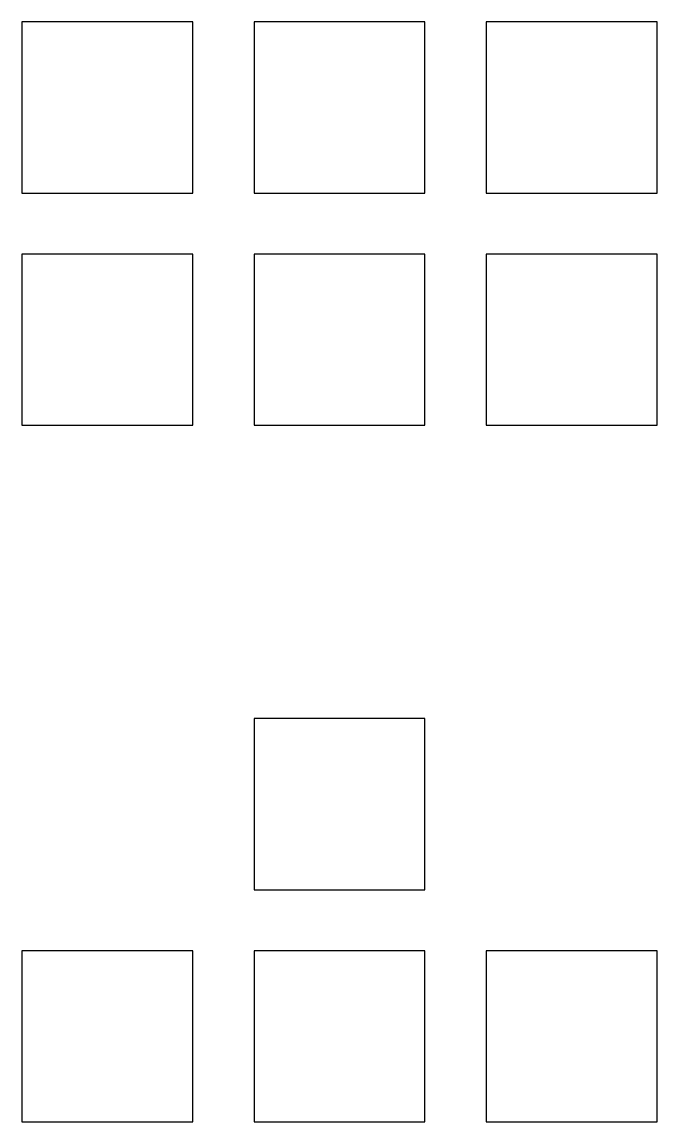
# Model space of a CAD drawing. Header units: millimetres. Extents: x 53 to 105, y -132 to -42.
import ezdxf

# ---------------------------------------------------------------- set-up
doc = ezdxf.new("R2010")
doc.units = ezdxf.units.MM

msp = doc.modelspace()

# ---------------------------------------------------------------- linework, layer by layer
for p, q in [((67, -42), (53, -42)), ((53, -42), (53, -56)), ((67, -56), (67, -42)), ((86, -42), (72, -42)), ((72, -42), (72, -56)), ((86, -56), (86, -42)), ((105, -42), (91, -42)), ((91, -42), (91, -56)), ((105, -56), (105, -42)), ((53, -56), (67, -56)), ((72, -56), (86, -56)), ((91, -56), (105, -56)), ((67, -61), (53, -61)), ((53, -61), (53, -75)), ((67, -75), (67, -61)), ((86, -61), (72, -61)), ((72, -61), (72, -75)), ((86, -75), (86, -61)), ((105, -61), (91, -61)), ((91, -61), (91, -75)), ((105, -75), (105, -61)), ((53, -75), (67, -75)), ((72, -75), (86, -75)), ((91, -75), (105, -75)), ((86, -99), (72, -99)), ((72, -99), (72, -113)), ((86, -113), (86, -99)), ((72, -113), (86, -113)), ((67, -118), (53, -118)), ((53, -118), (53, -132)), ((67, -132), (67, -118)), ((86, -118), (72, -118)), ((72, -118), (72, -132)), ((86, -132), (86, -118)), ((105, -118), (91, -118)), ((91, -118), (91, -132)), ((105, -132), (105, -118)), ((53, -132), (67, -132)), ((72, -132), (86, -132)), ((91, -132), (105, -132))]:
    msp.add_line(p, q)

doc.saveas('drawing.dxf')
